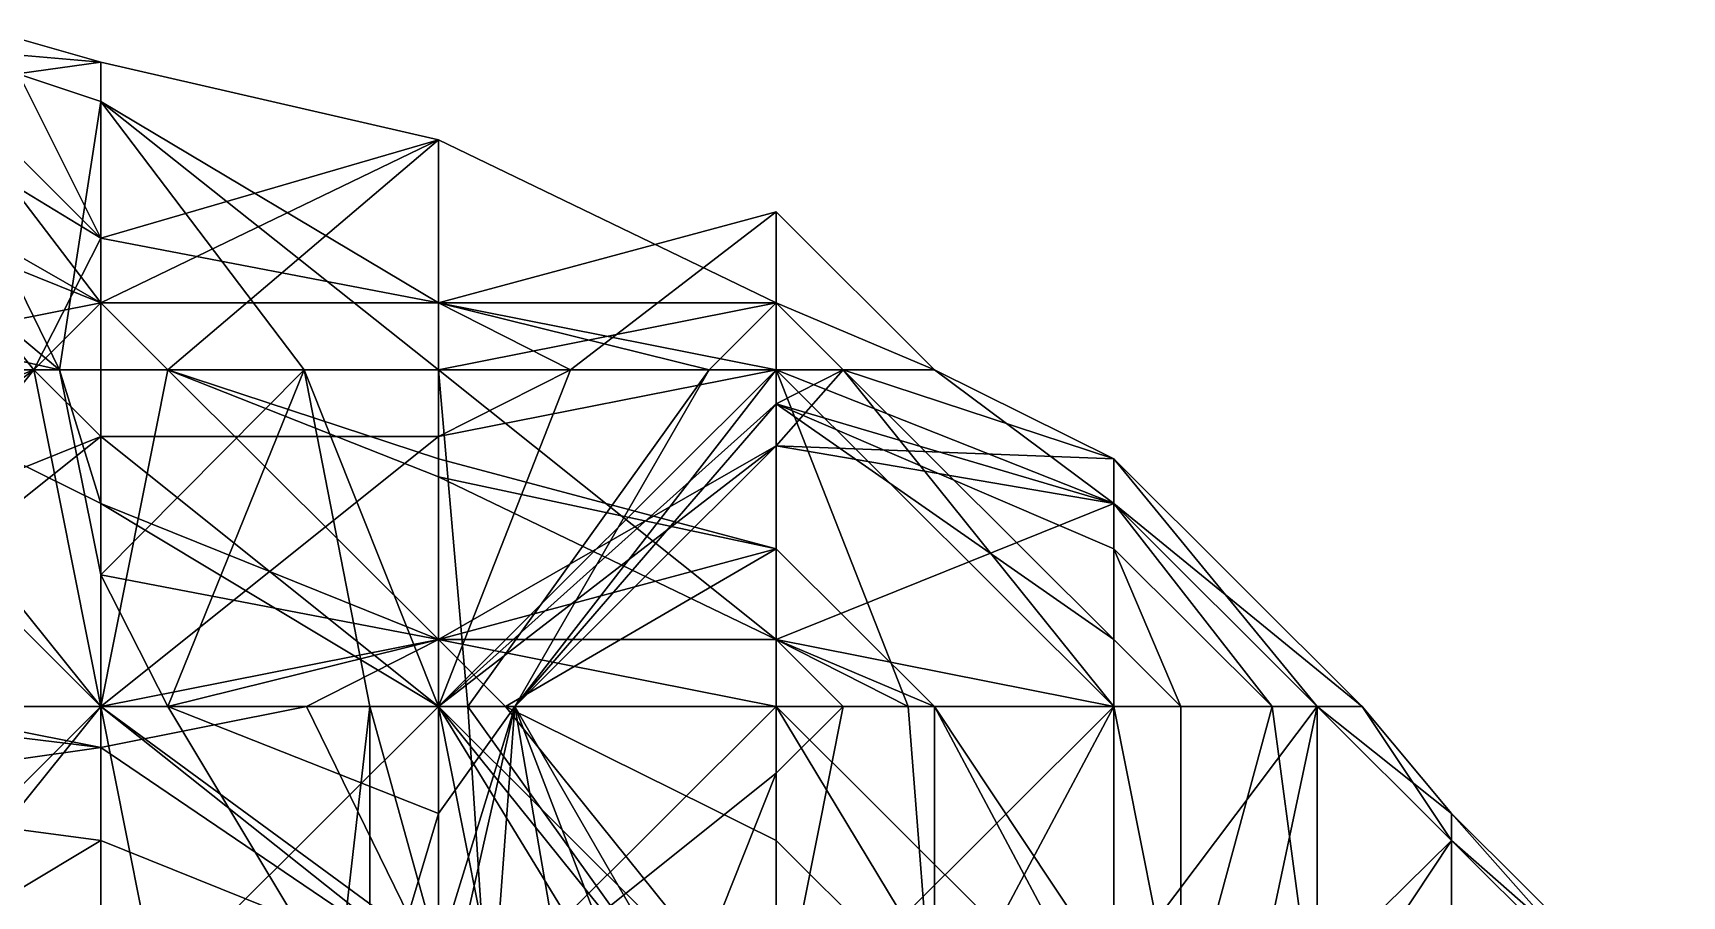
# Model space of a CAD drawing. Header units: metres. Extents: x 15 to 162, y 15 to 204.
# Drawn here: x 108.58 to 138.36, y 185.16 to 200.75 of the extents above; entities that cross this region are included whole.
import ezdxf

# ---------------------------------------------------------------- set-up
doc = ezdxf.new("R2010")
doc.units = ezdxf.units.M

msp = doc.modelspace()

# ---------------------------------------------------------------- linework, layer by layer
at = {"layer": 'fALFF_NINET_XXX_pre-post.nii', "color": 116, "linetype": 'CONTINUOUS'}
for points in [[(109.05656, 194.66667, 59.032257), (106.08281, 200.75, 64.935486), (103.7, 199.14159, 59.032257)], [(106.08281, 200.75, 64.935486), (109.8, 195.87369, 70.83871), (103.7, 194.66667, 69.66964)], [(108.58968, 194.66667, 70.83871), (103.7, 200.75, 75.570656), (103.7, 194.66667, 73.18605)], [(108.58968, 194.66667, 70.83871), (109.8, 197.04297, 76.741936), (103.7, 200.75, 75.570656)], [(109.8, 197.04297, 76.741936), (106.08281, 200.75, 76.741936), (103.7, 200.75, 75.570656)], [(103.7, 200.75, 85.410355), (107.94141, 200.75, 82.645164), (109.8, 200.22041, 82.645164)], [(103.7, 200.75, 85.410355), (109.8, 200.22041, 82.645164), (103.7, 199.37239, 88.548386)], [(109.05656, 194.66667, 59.032257), (109.8, 199.51433, 64.935486), (106.08281, 200.75, 64.935486)], [(106.08281, 200.75, 64.935486), (109.8, 199.51433, 64.935486), (109.8, 195.87369, 70.83871)], [(106.08281, 200.75, 76.741936), (109.8, 197.04297, 76.741936), (107.94141, 200.75, 82.645164)], [(109.8, 197.04297, 76.741936), (109.8, 200.22041, 82.645164), (107.94141, 200.75, 82.645164)], [(103.7, 199.37239, 88.548386), (109.8, 200.22041, 82.645164), (109.8, 195.87369, 88.548386)], [(109.8, 197.04297, 76.741936), (115.9, 198.81786, 82.645164), (109.8, 200.22041, 82.645164)], [(109.8, 195.87369, 88.548386), (109.8, 200.22041, 82.645164), (115.9, 198.81786, 82.645164)], [(109.8, 195.87369, 88.548386), (109.8, 195.87369, 94.451614), (103.7, 199.37239, 88.548386)], [(103.7, 199.37239, 88.548386), (109.8, 195.87369, 94.451614), (103.7, 198.33104, 94.451614)], [(109.05656, 194.66667, 59.032257), (109.8, 194.66667, 60.23135), (109.8, 199.51433, 64.935486)], [(113.4744, 194.66667, 64.935486), (109.8, 199.51433, 64.935486), (109.8, 194.66667, 60.23135)], [(115.9, 194.66667, 69.667435), (109.8, 199.51433, 64.935486), (113.4744, 194.66667, 64.935486)], [(115.9, 194.66667, 69.667435), (115.9, 195.87369, 70.83871), (109.8, 199.51433, 64.935486)], [(115.9, 195.87369, 70.83871), (109.8, 195.87369, 70.83871), (109.8, 199.51433, 64.935486)], [(103.7, 199.14159, 59.032257), (103.7, 195.87369, 53.129032), (109.05656, 194.66667, 59.032257)], [(115.9, 195.87369, 76.741936), (115.9, 198.81786, 82.645164), (109.8, 197.04297, 76.741936)], [(111.010315, 194.66667, 88.548386), (109.8, 195.87369, 88.548386), (115.9, 198.81786, 82.645164)], [(111.010315, 194.66667, 88.548386), (115.9, 198.81786, 82.645164), (115.9, 194.66667, 86.67346)], [(122, 195.87369, 82.645164), (115.9, 198.81786, 82.645164), (115.9, 195.87369, 76.741936)], [(122, 195.87369, 82.645164), (115.9, 194.66667, 86.67346), (115.9, 198.81786, 82.645164)], [(109.8, 195.87369, 94.451614), (103.7, 194.66667, 98.00749), (103.7, 198.33104, 94.451614)], [(122, 195.87369, 64.935486), (122, 197.51624, 70.83871), (115.9, 195.87369, 70.83871)], [(118.282814, 194.66667, 76.741936), (115.9, 195.87369, 76.741936), (122, 197.51624, 70.83871)], [(115.9, 195.87369, 76.741936), (115.9, 195.87369, 70.83871), (122, 197.51624, 70.83871)], [(118.282814, 194.66667, 76.741936), (122, 197.51624, 70.83871), (122, 194.66667, 74.9433)], [(122, 197.51624, 70.83871), (122, 195.87369, 64.935486), (124.857376, 194.66667, 70.83871)], [(124.857376, 194.66667, 70.83871), (122, 194.66667, 74.9433), (122, 197.51624, 70.83871)], [(108.58968, 194.66667, 70.83871), (109.8, 195.87369, 70.83871), (109.8, 197.04297, 76.741936)], [(109.8, 195.87369, 70.83871), (115.9, 195.87369, 76.741936), (109.8, 197.04297, 76.741936)], [(109.05656, 194.66667, 59.032257), (103.7, 195.87369, 53.129032), (104.91032, 194.66667, 53.129032)], [(108.58968, 194.66667, 70.83871), (103.7, 194.66667, 69.66964), (109.8, 195.87369, 70.83871)], [(109.8, 194.66667, 95.62289), (103.7, 194.66667, 98.00749), (109.8, 195.87369, 94.451614)], [(115.9, 195.87369, 70.83871), (115.9, 195.87369, 76.741936), (109.8, 195.87369, 70.83871)], [(111.010315, 194.66667, 94.451614), (109.8, 195.87369, 88.548386), (111.010315, 194.66667, 88.548386)], [(109.8, 195.87369, 94.451614), (109.8, 195.87369, 88.548386), (111.010315, 194.66667, 94.451614)], [(111.010315, 194.66667, 94.451614), (109.8, 194.66667, 95.62289), (109.8, 195.87369, 94.451614)], [(120.78969, 194.66667, 64.935486), (115.9, 195.87369, 70.83871), (115.9, 194.66667, 69.667435)], [(120.78969, 194.66667, 64.935486), (122, 195.87369, 64.935486), (115.9, 195.87369, 70.83871)], [(122, 194.66667, 80.33921), (115.9, 195.87369, 76.741936), (118.282814, 194.66667, 76.741936)], [(122, 194.66667, 80.33921), (122, 195.87369, 82.645164), (115.9, 195.87369, 76.741936)], [(122, 194.66667, 83.81644), (115.9, 194.66667, 86.67346), (122, 195.87369, 82.645164)], [(122, 194.66667, 63.764206), (122, 195.87369, 64.935486), (120.78969, 194.66667, 64.935486)], [(123.21031, 194.66667, 64.935486), (122, 195.87369, 64.935486), (122, 194.66667, 63.764206)], [(124.857376, 194.66667, 70.83871), (122, 195.87369, 64.935486), (123.21031, 194.66667, 64.935486)], [(123.21031, 194.66667, 82.645164), (122, 195.87369, 82.645164), (122, 194.66667, 80.33921)], [(123.21031, 194.66667, 82.645164), (122, 194.66667, 83.81644), (122, 195.87369, 82.645164)], [(104.91032, 194.66667, 53.129032), (103.7, 194.66667, 51.957756), (109.8, 188.58333, 49.57315)], [(103.7, 194.66667, 51.957756), (103.7, 188.58333, 51.957756), (109.8, 188.58333, 49.57315)], [(103.7, 192.73454, 70.83871), (103.7, 194.66667, 69.66964), (108.58968, 194.66667, 70.83871)], [(103.7, 191.0023, 76.741936), (109.8, 193.45966, 76.741936), (108.58968, 194.66667, 70.83871)], [(103.7, 191.0023, 76.741936), (108.58968, 194.66667, 70.83871), (103.7, 194.66667, 73.18605)], [(103.7, 192.73454, 70.83871), (108.58968, 194.66667, 70.83871), (103.7, 188.58333, 74.86701)], [(109.8, 188.58333, 74.39459), (103.7, 188.58333, 74.86701), (108.58968, 194.66667, 70.83871)], [(106.08281, 188.58333, 100.354836), (103.7, 194.66667, 98.00749), (109.8, 188.58333, 99.45552)], [(109.8, 188.58333, 99.45552), (103.7, 194.66667, 98.00749), (109.8, 194.66667, 95.62289)], [(104.91032, 194.66667, 53.129032), (109.8, 188.58333, 49.57315), (109.8, 192.2477, 53.129032)], [(104.91032, 194.66667, 53.129032), (109.8, 192.2477, 53.129032), (109.05656, 194.66667, 59.032257)], [(109.8, 193.45966, 76.741936), (109.8, 188.58333, 74.39459), (108.58968, 194.66667, 70.83871)], [(109.8, 192.2477, 53.129032), (109.8, 190.95964, 59.032257), (109.05656, 194.66667, 59.032257)], [(109.8, 190.95964, 59.032257), (109.8, 194.66667, 60.23135), (109.05656, 194.66667, 59.032257)], [(109.8, 190.95964, 59.032257), (113.4744, 194.66667, 64.935486), (109.8, 194.66667, 60.23135)], [(109.8, 190.95964, 59.032257), (111.010315, 188.58333, 59.032257), (113.4744, 194.66667, 64.935486)], [(111.010315, 194.66667, 94.451614), (115.9, 189.79034, 100.354836), (109.8, 188.58333, 99.45552)], [(111.010315, 194.66667, 94.451614), (109.8, 188.58333, 99.45552), (109.8, 194.66667, 95.62289)], [(111.010315, 188.58333, 59.032257), (114.660934, 188.58333, 64.935486), (113.4744, 194.66667, 64.935486)], [(115.9, 194.66667, 86.67346), (115.9, 192.73454, 88.548386), (111.010315, 194.66667, 88.548386)], [(115.9, 192.73454, 88.548386), (115.9, 193.05824, 94.451614), (111.010315, 194.66667, 94.451614)], [(111.010315, 194.66667, 88.548386), (115.9, 192.73454, 88.548386), (111.010315, 194.66667, 94.451614)], [(111.010315, 194.66667, 94.451614), (115.9, 193.05824, 94.451614), (115.9, 189.79034, 100.354836)], [(115.9, 188.58333, 65.65494), (115.9, 194.66667, 69.667435), (113.4744, 194.66667, 64.935486)], [(114.660934, 188.58333, 64.935486), (115.9, 188.58333, 65.65494), (113.4744, 194.66667, 64.935486)], [(116.43102, 188.58333, 64.935486), (120.78969, 194.66667, 64.935486), (115.9, 194.66667, 69.667435)], [(115.9, 188.58333, 65.65494), (116.43102, 188.58333, 64.935486), (115.9, 194.66667, 69.667435)], [(115.9, 193.45966, 76.741936), (118.282814, 194.66667, 76.741936), (122, 194.66667, 74.9433)], [(115.9, 193.45966, 76.741936), (122, 194.66667, 74.9433), (115.9, 188.58333, 75.18114)], [(117.281395, 188.58333, 76.741936), (115.9, 188.58333, 75.18114), (122, 194.66667, 74.9433)], [(118.282814, 194.66667, 76.741936), (115.9, 193.45966, 76.741936), (115.9, 188.58333, 79.08928)], [(118.282814, 194.66667, 76.741936), (115.9, 188.58333, 79.08928), (122, 194.66667, 80.33921)], [(122, 194.04883, 76.741936), (122, 194.66667, 80.33921), (115.9, 188.58333, 79.08928)], [(115.9, 194.66667, 86.67346), (122, 194.66667, 83.81644), (122, 189.79034, 88.548386)], [(115.9, 192.73454, 88.548386), (115.9, 194.66667, 86.67346), (122, 189.79034, 88.548386)], [(120.78969, 194.66667, 64.935486), (116.43102, 188.58333, 64.935486), (117.281395, 188.58333, 59.032257)], [(122, 194.66667, 63.764206), (117.281395, 188.58333, 59.032257), (122, 193.28905, 59.032257)], [(122, 194.66667, 63.764206), (120.78969, 194.66667, 64.935486), (117.281395, 188.58333, 59.032257)], [(122, 194.04883, 76.741936), (117.281395, 188.58333, 76.741936), (122, 194.66667, 74.9433)], [(123.21031, 194.66667, 64.935486), (122, 194.66667, 63.764206), (122, 193.28905, 59.032257)], [(123.21031, 194.66667, 64.935486), (122, 193.28905, 59.032257), (128.1, 193.05824, 64.935486)], [(122, 194.66667, 74.9433), (124.857376, 194.66667, 70.83871), (128.1, 192.2477, 70.83871)], [(122, 194.66667, 74.9433), (128.1, 192.2477, 70.83871), (122, 194.04883, 76.741936)], [(123.21031, 194.66667, 82.645164), (122, 194.66667, 80.33921), (122, 194.04883, 76.741936)], [(123.21031, 194.66667, 82.645164), (122, 194.04883, 76.741936), (128.1, 189.79034, 82.645164)], [(124.38281, 188.58333, 88.548386), (122, 189.79034, 88.548386), (122, 194.66667, 83.81644)], [(128.1, 188.58333, 84.95111), (124.38281, 188.58333, 88.548386), (122, 194.66667, 83.81644)], [(128.1, 188.58333, 84.95111), (122, 194.66667, 83.81644), (123.21031, 194.66667, 82.645164)], [(123.21031, 194.66667, 64.935486), (128.1, 193.05824, 64.935486), (124.857376, 194.66667, 70.83871)], [(128.1, 188.58333, 84.95111), (123.21031, 194.66667, 82.645164), (128.1, 189.79034, 82.645164)], [(128.1, 193.05824, 64.935486), (128.1, 192.2477, 70.83871), (124.857376, 194.66667, 70.83871)], [(117.281395, 188.58333, 76.741936), (122, 194.04883, 76.741936), (115.9, 188.58333, 79.08928)], [(122, 194.04883, 76.741936), (128.1, 192.2477, 70.83871), (128.1, 191.4329, 76.741936)], [(128.1, 189.79034, 82.645164), (122, 194.04883, 76.741936), (128.1, 191.4329, 76.741936)], [(109.8, 193.45966, 76.741936), (103.7, 191.0023, 76.741936), (103.7, 188.58333, 79.08928)], [(109.8, 188.58333, 79.08928), (109.8, 193.45966, 76.741936), (103.7, 188.58333, 79.08928)], [(115.9, 188.58333, 75.18114), (109.8, 188.58333, 74.39459), (109.8, 193.45966, 76.741936)], [(115.9, 193.45966, 76.741936), (115.9, 188.58333, 75.18114), (109.8, 193.45966, 76.741936)], [(115.9, 193.45966, 76.741936), (109.8, 193.45966, 76.741936), (109.8, 188.58333, 79.08928)], [(115.9, 188.58333, 79.08928), (115.9, 193.45966, 76.741936), (109.8, 188.58333, 79.08928)], [(115.9, 188.58333, 54.30031), (122, 193.28905, 59.032257), (117.281395, 188.58333, 59.032257)], [(115.9, 188.58333, 54.30031), (115.9, 189.79034, 53.129032), (122, 193.28905, 59.032257)], [(115.9, 189.79034, 53.129032), (122, 189.79034, 53.129032), (122, 193.28905, 59.032257)], [(115.9, 192.73454, 88.548386), (122, 191.4329, 94.451614), (115.9, 193.05824, 94.451614)], [(115.9, 189.79034, 100.354836), (115.9, 193.05824, 94.451614), (122, 191.4329, 94.451614)], [(128.1, 192.2477, 59.032257), (122, 193.28905, 59.032257), (122, 189.79034, 53.129032)], [(128.1, 193.05824, 64.935486), (122, 193.28905, 59.032257), (128.1, 192.2477, 59.032257)], [(128.1, 193.05824, 64.935486), (128.1, 192.2477, 59.032257), (132.58717, 188.58333, 64.935486)], [(131.7744, 188.58333, 70.83871), (128.1, 193.05824, 64.935486), (132.58717, 188.58333, 64.935486)], [(128.1, 192.2477, 70.83871), (128.1, 193.05824, 64.935486), (131.7744, 188.58333, 70.83871)], [(122, 189.79034, 88.548386), (122, 191.4329, 94.451614), (115.9, 192.73454, 88.548386)], [(115.9, 188.58333, 51.957756), (109.8, 192.2477, 53.129032), (109.8, 188.58333, 49.57315)], [(115.9, 189.79034, 53.129032), (109.8, 192.2477, 53.129032), (115.9, 188.58333, 51.957756)], [(109.8, 190.95964, 59.032257), (109.8, 192.2477, 53.129032), (115.9, 189.79034, 53.129032)], [(128.1, 188.58333, 55.476376), (128.1, 192.2477, 59.032257), (122, 189.79034, 53.129032)], [(131.7744, 188.58333, 59.032257), (128.1, 192.2477, 59.032257), (128.1, 188.58333, 55.476376)], [(132.58717, 188.58333, 64.935486), (128.1, 192.2477, 59.032257), (131.7744, 188.58333, 59.032257)], [(130.95737, 188.58333, 76.741936), (128.1, 192.2477, 70.83871), (131.7744, 188.58333, 70.83871)], [(128.1, 191.4329, 76.741936), (128.1, 192.2477, 70.83871), (130.95737, 188.58333, 76.741936)], [(117.11031, 188.58333, 100.354836), (115.9, 189.79034, 100.354836), (122, 191.4329, 94.451614)], [(117.11031, 188.58333, 100.354836), (122, 191.4329, 94.451614), (122, 188.58333, 97.21681)], [(122, 191.4329, 94.451614), (122, 189.79034, 88.548386), (124.857376, 188.58333, 94.451614)], [(124.857376, 188.58333, 94.451614), (122, 188.58333, 97.21681), (122, 191.4329, 94.451614)], [(129.31032, 188.58333, 82.645164), (128.1, 191.4329, 76.741936), (130.95737, 188.58333, 76.741936)], [(128.1, 189.79034, 82.645164), (128.1, 191.4329, 76.741936), (129.31032, 188.58333, 82.645164)], [(111.010315, 188.58333, 59.032257), (109.8, 190.95964, 59.032257), (115.9, 189.79034, 53.129032)], [(113.51719, 188.58333, 100.354836), (109.8, 188.58333, 99.45552), (115.9, 189.79034, 100.354836)], [(111.010315, 188.58333, 59.032257), (115.9, 189.79034, 53.129032), (115.9, 188.58333, 54.30031)], [(113.51719, 188.58333, 100.354836), (115.9, 189.79034, 100.354836), (115.9, 188.58333, 101.52611)], [(122, 188.58333, 51.957756), (115.9, 189.79034, 53.129032), (115.9, 188.58333, 51.957756)], [(122, 189.79034, 53.129032), (115.9, 189.79034, 53.129032), (122, 188.58333, 51.957756)], [(117.11031, 188.58333, 100.354836), (115.9, 188.58333, 101.52611), (115.9, 189.79034, 100.354836)], [(123.21031, 188.58333, 53.129032), (122, 189.79034, 53.129032), (122, 188.58333, 51.957756)], [(128.1, 188.58333, 55.476376), (122, 189.79034, 53.129032), (123.21031, 188.58333, 53.129032)], [(124.857376, 188.58333, 94.451614), (122, 189.79034, 88.548386), (124.38281, 188.58333, 88.548386)], [(129.31032, 188.58333, 82.645164), (128.1, 188.58333, 84.95111), (128.1, 189.79034, 82.645164)], [(109.8, 182.5, 48.562637), (109.8, 188.58333, 49.57315), (103.7, 182.5, 50.823086)], [(109.8, 188.58333, 49.57315), (103.7, 188.58333, 51.957756), (103.7, 182.5, 50.823086)], [(103.7, 188.58333, 74.86701), (109.8, 188.58333, 74.39459), (109.8, 183.707, 76.741936)], [(103.7, 186.65121, 76.741936), (103.7, 188.58333, 74.86701), (109.8, 183.707, 76.741936)], [(109.8, 188.58333, 79.08928), (103.7, 188.58333, 79.08928), (104.91032, 182.5, 82.645164)], [(103.7, 188.58333, 101.52611), (106.08281, 188.58333, 100.354836), (109.8, 187.84192, 100.354836)], [(103.7, 188.58333, 101.52611), (109.8, 187.84192, 100.354836), (103.7, 186.97491, 106.258064)], [(109.8, 188.58333, 79.08928), (104.91032, 182.5, 82.645164), (109.8, 184.91896, 82.645164)], [(109.8, 188.58333, 99.45552), (109.8, 187.84192, 100.354836), (106.08281, 188.58333, 100.354836)], [(115.9, 182.5, 49.100727), (115.9, 188.58333, 51.957756), (109.8, 182.5, 48.562637)], [(115.9, 188.58333, 51.957756), (109.8, 188.58333, 49.57315), (109.8, 182.5, 48.562637)], [(115.9, 184.10843, 70.83871), (109.8, 188.58333, 74.39459), (115.9, 188.58333, 75.18114)], [(115.9, 184.10843, 70.83871), (111.010315, 182.5, 76.741936), (109.8, 188.58333, 74.39459)], [(109.8, 183.707, 76.741936), (109.8, 188.58333, 74.39459), (111.010315, 182.5, 76.741936)], [(109.8, 188.58333, 79.08928), (115.9, 183.73567, 82.645164), (115.9, 188.58333, 79.08928)], [(109.8, 188.58333, 79.08928), (109.8, 184.91896, 82.645164), (115.9, 183.73567, 82.645164)], [(109.8, 187.84192, 100.354836), (109.8, 188.58333, 99.45552), (113.51719, 188.58333, 100.354836)], [(113.51719, 188.58333, 100.354836), (115.9, 183.707, 106.258064), (109.8, 187.84192, 100.354836)], [(115.9, 188.58333, 54.30031), (115.9, 186.65121, 59.032257), (111.010315, 188.58333, 59.032257)], [(115.9, 186.65121, 59.032257), (114.660934, 182.5, 64.935486), (111.010315, 188.58333, 59.032257)], [(111.010315, 188.58333, 59.032257), (114.660934, 182.5, 64.935486), (114.660934, 188.58333, 64.935486)], [(113.51719, 188.58333, 100.354836), (115.9, 188.58333, 101.52611), (115.9, 183.707, 106.258064)], [(115.9, 184.10843, 70.83871), (114.660934, 188.58333, 64.935486), (113.96258, 182.5, 70.83871)], [(113.96258, 182.5, 70.83871), (114.660934, 188.58333, 64.935486), (114.660934, 182.5, 64.935486)], [(115.9, 184.10843, 70.83871), (115.9, 188.58333, 65.65494), (114.660934, 188.58333, 64.935486)], [(122, 187.37633, 53.129032), (122, 188.58333, 51.957756), (115.9, 182.5, 49.100727)], [(122, 188.58333, 51.957756), (115.9, 188.58333, 51.957756), (115.9, 182.5, 49.100727)], [(115.9, 188.58333, 54.30031), (117.281395, 188.58333, 59.032257), (115.9, 186.65121, 59.032257)], [(115.9, 182.5, 64.03616), (115.9, 186.65121, 59.032257), (117.281395, 188.58333, 59.032257)], [(115.9, 182.5, 64.03616), (117.281395, 188.58333, 59.032257), (116.8293, 182.5, 64.935486)], [(115.9, 188.58333, 65.65494), (115.9, 184.10843, 70.83871), (120.78969, 182.5, 70.83871)], [(115.9, 188.58333, 65.65494), (120.78969, 182.5, 70.83871), (116.43102, 188.58333, 64.935486)], [(115.9, 184.10843, 70.83871), (115.9, 188.58333, 75.18114), (117.281395, 188.58333, 76.741936)], [(115.9, 184.10843, 70.83871), (117.281395, 188.58333, 76.741936), (120.78969, 182.5, 70.83871)], [(115.9, 188.58333, 79.08928), (115.9, 183.73567, 82.645164), (119.61719, 182.5, 82.645164)], [(115.9, 188.58333, 79.08928), (119.61719, 182.5, 82.645164), (117.281395, 188.58333, 76.741936)], [(117.11031, 182.5, 106.258064), (115.9, 183.707, 106.258064), (115.9, 188.58333, 101.52611)], [(122, 182.5, 103.91071), (117.11031, 182.5, 106.258064), (115.9, 188.58333, 101.52611)], [(122, 182.5, 103.91071), (115.9, 188.58333, 101.52611), (117.11031, 188.58333, 100.354836)], [(116.8293, 182.5, 64.935486), (117.281395, 188.58333, 59.032257), (116.43102, 188.58333, 64.935486)], [(116.43102, 188.58333, 64.935486), (120.78969, 182.5, 70.83871), (116.8293, 182.5, 64.935486)], [(122, 188.58333, 97.21681), (122, 186.16437, 100.354836), (117.11031, 188.58333, 100.354836)], [(122, 182.5, 103.91071), (117.11031, 188.58333, 100.354836), (122, 186.16437, 100.354836)], [(120.78969, 182.5, 70.83871), (117.281395, 188.58333, 76.741936), (118.32559, 182.5, 76.741936)], [(117.281395, 188.58333, 76.741936), (119.61719, 182.5, 82.645164), (118.32559, 182.5, 76.741936)], [(122, 187.37633, 53.129032), (123.21031, 188.58333, 53.129032), (122, 188.58333, 51.957756)], [(123.21031, 188.58333, 53.129032), (122, 187.37633, 53.129032), (122, 182.5, 54.68983)], [(123.21031, 188.58333, 53.129032), (122, 182.5, 54.68983), (128.1, 188.58333, 55.476376)], [(128.1, 183.707, 53.129032), (128.1, 188.58333, 55.476376), (122, 182.5, 54.68983)], [(125.67441, 182.5, 100.354836), (122, 186.16437, 100.354836), (122, 188.58333, 97.21681)], [(128.1, 182.5, 95.62289), (125.67441, 182.5, 100.354836), (122, 188.58333, 97.21681)], [(128.1, 182.5, 95.62289), (122, 188.58333, 97.21681), (124.857376, 188.58333, 94.451614)], [(124.38281, 188.58333, 88.548386), (128.1, 188.58333, 84.95111), (124.857376, 182.5, 88.548386)], [(124.857376, 182.5, 88.548386), (124.857376, 188.58333, 94.451614), (124.38281, 188.58333, 88.548386)], [(128.1, 188.58333, 84.95111), (128.1, 182.5, 83.81644), (124.857376, 182.5, 88.548386)], [(128.1, 182.5, 93.280334), (128.1, 183.707, 94.451614), (124.857376, 188.58333, 94.451614)], [(128.1, 182.5, 93.280334), (124.857376, 188.58333, 94.451614), (124.857376, 182.5, 88.548386)], [(128.1, 182.5, 95.62289), (124.857376, 188.58333, 94.451614), (128.1, 183.707, 94.451614)], [(128.1, 183.707, 53.129032), (131.7744, 188.58333, 59.032257), (128.1, 188.58333, 55.476376)], [(130.48282, 182.5, 53.129032), (131.7744, 188.58333, 59.032257), (128.1, 183.707, 53.129032)], [(129.31032, 182.5, 82.645164), (128.1, 188.58333, 84.95111), (129.31032, 188.58333, 82.645164)], [(128.1, 182.5, 83.81644), (128.1, 188.58333, 84.95111), (129.31032, 182.5, 82.645164)], [(131.7744, 182.5, 76.741936), (129.31032, 182.5, 82.645164), (130.95737, 188.58333, 76.741936)], [(129.31032, 182.5, 82.645164), (129.31032, 188.58333, 82.645164), (130.95737, 188.58333, 76.741936)], [(130.48282, 182.5, 53.129032), (134.2, 186.16437, 59.032257), (131.7744, 188.58333, 59.032257)], [(131.7744, 188.58333, 70.83871), (131.7744, 182.5, 76.741936), (130.95737, 188.58333, 76.741936)], [(131.7744, 188.58333, 59.032257), (134.2, 186.16437, 59.032257), (132.58717, 188.58333, 64.935486)], [(134.2, 186.65121, 64.935486), (134.2, 186.16437, 70.83871), (131.7744, 188.58333, 70.83871)], [(132.58717, 188.58333, 64.935486), (134.2, 186.65121, 64.935486), (131.7744, 188.58333, 70.83871)], [(134.2, 186.16437, 70.83871), (131.7744, 182.5, 76.741936), (131.7744, 188.58333, 70.83871)], [(134.2, 186.16437, 59.032257), (134.2, 186.65121, 64.935486), (132.58717, 188.58333, 64.935486)], [(103.7, 186.97491, 106.258064), (109.8, 187.84192, 100.354836), (109.8, 186.16437, 106.258064)], [(109.8, 187.84192, 100.354836), (115.9, 183.707, 106.258064), (109.8, 186.16437, 106.258064)], [(122, 187.37633, 53.129032), (115.9, 182.5, 49.100727), (120.062584, 182.5, 53.129032)], [(120.062584, 182.5, 53.129032), (122, 182.5, 54.68983), (122, 187.37633, 53.129032)], [(109.8, 186.16437, 106.258064), (103.7, 182.5, 110.60049), (103.7, 186.97491, 106.258064)], [(103.7, 186.65121, 76.741936), (109.8, 183.707, 76.741936), (104.91032, 182.5, 82.645164)], [(115.9, 186.65121, 59.032257), (115.9, 182.5, 64.03616), (114.660934, 182.5, 64.935486)], [(134.2, 186.65121, 64.935486), (134.2, 186.16437, 59.032257), (138.36258, 182.5, 64.935486)], [(137.8744, 182.5, 70.83871), (134.2, 186.65121, 64.935486), (138.36258, 182.5, 64.935486)], [(134.2, 186.16437, 70.83871), (134.2, 186.65121, 64.935486), (137.8744, 182.5, 70.83871)], [(109.8, 182.5, 110.9622), (103.7, 182.5, 110.60049), (109.8, 186.16437, 106.258064)], [(115.9, 183.707, 106.258064), (109.8, 182.5, 110.9622), (109.8, 186.16437, 106.258064)], [(125.67441, 182.5, 100.354836), (122, 182.5, 103.91071), (122, 186.16437, 100.354836)], [(130.48282, 182.5, 53.129032), (134.2, 182.5, 54.328125), (134.2, 186.16437, 59.032257)], [(134.2, 186.16437, 70.83871), (134.2, 182.5, 74.39459), (131.7744, 182.5, 76.741936)], [(137.8744, 182.5, 59.032257), (134.2, 186.16437, 59.032257), (134.2, 182.5, 54.328125)], [(138.36258, 182.5, 64.935486), (134.2, 186.16437, 59.032257), (137.8744, 182.5, 59.032257)], [(137.8744, 182.5, 70.83871), (134.2, 182.5, 74.39459), (134.2, 186.16437, 70.83871)]]:
    msp.add_3dface(points, dxfattribs=at)

doc.saveas('drawing.dxf')
